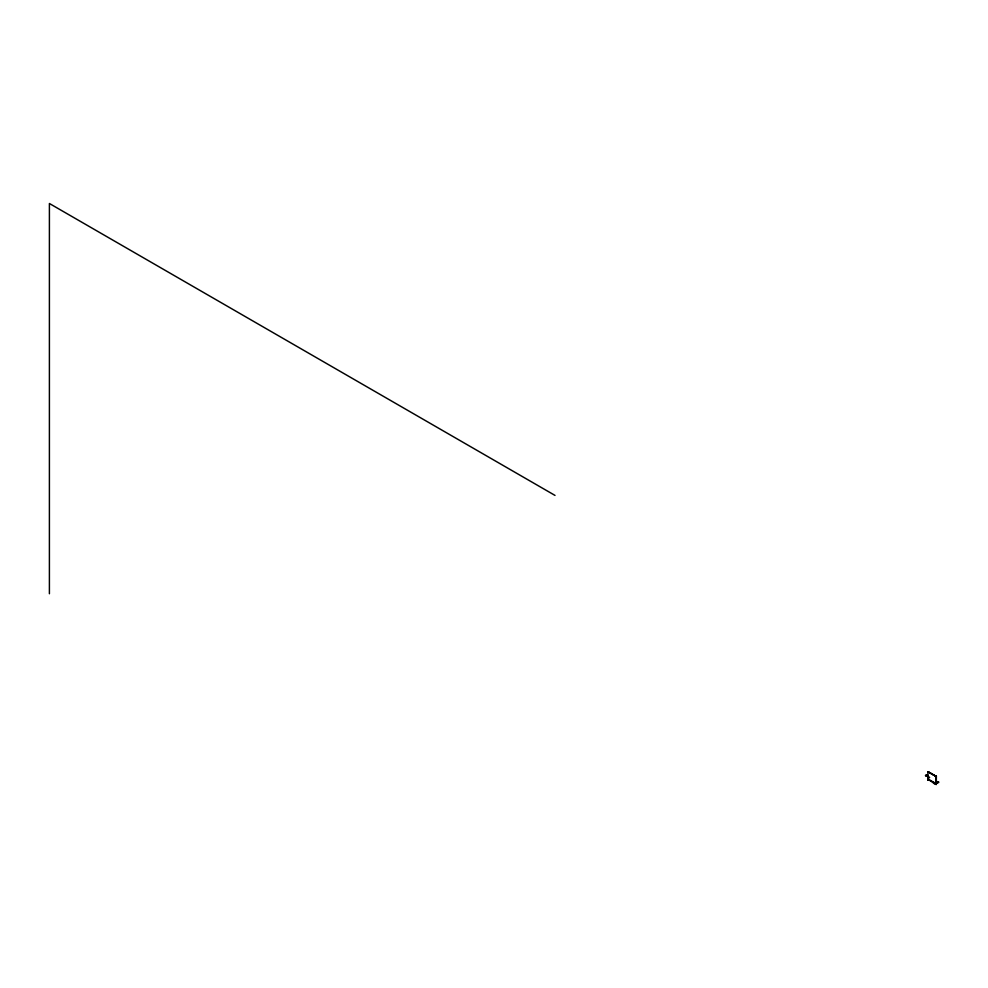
<?xml version="1.0" encoding="UTF-8"?>
<svg xmlns="http://www.w3.org/2000/svg" width="988" height="988" viewBox="0 0 988 988"><rect width="100%" height="100%" fill="white"/><g stroke="black" fill="none" stroke-linecap="round" stroke-linejoin="round"><path stroke-width="1.48" d="M555.009 495.408L49.4 203.491L49.4 593.751M928.312 775.494L925.991 775.284L928.411 776.531L926.176 775.185L925.497 775.629L928.312 776.58M927.831 775.778L925.595 775.518L929.622 777.383M928.312 778.692L927.732 779.544L928.72 780.014L927.868 780.298L927.917 771.653L935.871 776.247L936.365 783.286M929.214 779.68L928.634 780.063L929.214 779.162M935.871 776.296L927.831 771.653L935.871 776.296L936.192 784.423L934.216 782.928M934.537 782.755L932.61 782.422L933.277 782.027M932.61 782.422L932.697 781.743L934.043 783.027M934.623 783.212L933.858 783.546L933.956 782.57M935.599 782.904L936.315 783.78L938.6 782.002L935.871 784.089L927.868 779.371M927.954 780.248L928.806 779.964M938.6 782.002L936.365 781.743M936.772 781.459L938.6 782.521M934.66 782.829L927.831 778.927L929.029 779.779M935.648 783.348L936.278 783.706L936.365 776.012M934.352 783.373L936.192 784.423M936.056 784.509L934.352 782.854"/></g></svg>
